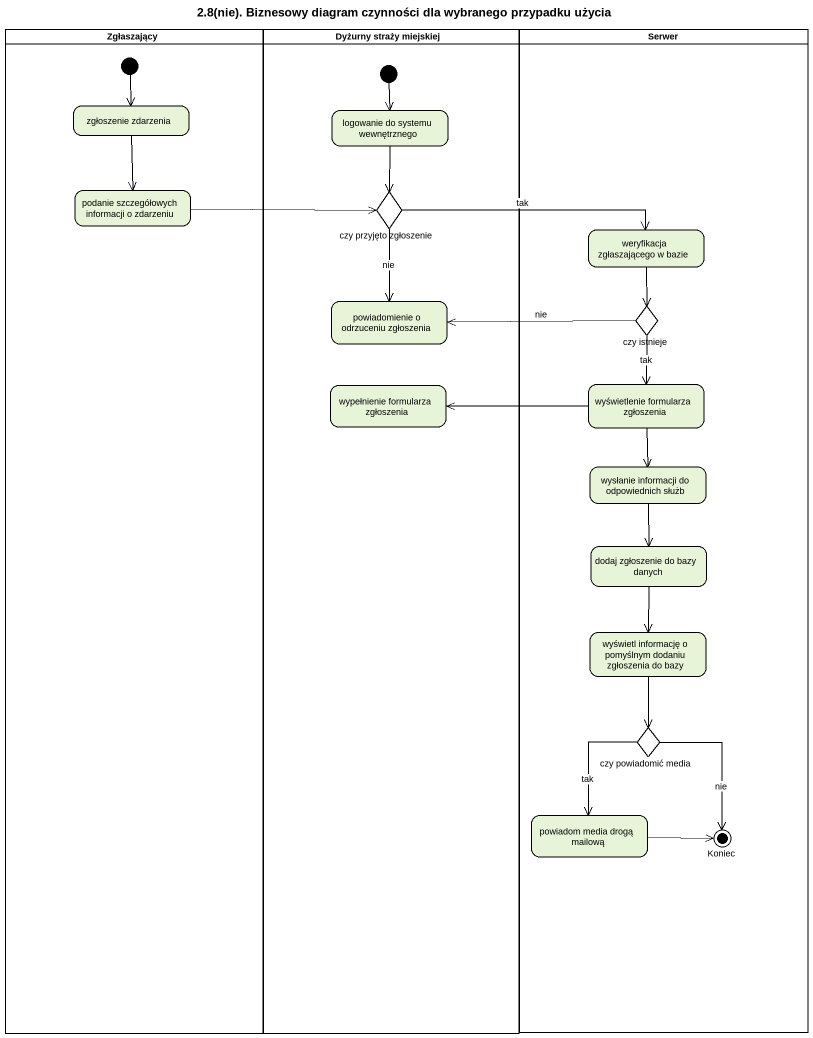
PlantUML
@startuml
title 2.8(nie). Biznesowy diagram czynności dla wybranego przypadku użycia
hide empty description
state Zgłaszający <<partition>> {
  state "zgłoszenie zdarzenia" as zgłoszenie_zdarzenia
  state "podanie szczegółowych informacji o zdarzeniu" as podanie_szczegółowych
  [*] --> zgłoszenie_zdarzenia
}
state "Dyżurny straży miejskiej" as Dyżurny_straży_miejskiej <<partition>> {
  state "logowanie do systemu wewnętrznego" as logowanie_do_systemu
  state "czy przyjęto zgłoszenie" as czy_przyjęto_zgłoszenie <<choice>>
  state "powiadomienie o odrzuceniu zgłoszenia" as powiadomienie_o_odrzuceniu
  state "wypełnienie formularza zgłoszenia" as wypełnienie_formularza
  [*] --> logowanie_do_systemu
}
state Serwer <<partition>> {
  state "weryfikacja zgłaszającego w bazie" as weryfikacja_zgłaszającego_w
  state "czy istnieje" as czy_istnieje <<choice>>
  state "wyświetlenie formularza zgłoszenia" as wyświetlenie_formularza
  state "wysłanie informacji do odpowiednich służb" as wysłanie_informacji_do
  state "dodaj zgłoszenie do bazy danych" as dodaj_zgłoszenie_do_bazy
  state "wyświetl informację o pomyślnym dodaniu zgłoszenia do bazy" as wyświetl_informację_o
  state "czy powiadomić media" as czy_powiadomić_media <<choice>>
  state "powiadom media drogą mailową" as powiadom_media_drogą_mailową
  state Koniec <<end>>
}
zgłoszenie_zdarzenia --> podanie_szczegółowych
logowanie_do_systemu --> czy_przyjęto_zgłoszenie
podanie_szczegółowych -right-> czy_przyjęto_zgłoszenie
czy_przyjęto_zgłoszenie -right-> weryfikacja_zgłaszającego_w : tak
czy_przyjęto_zgłoszenie --> powiadomienie_o_odrzuceniu : nie
weryfikacja_zgłaszającego_w --> czy_istnieje
czy_istnieje -left-> powiadomienie_o_odrzuceniu : nie
czy_istnieje --> wyświetlenie_formularza : tak
wyświetlenie_formularza -left-> wypełnienie_formularza
wyświetlenie_formularza --> wysłanie_informacji_do
wysłanie_informacji_do --> dodaj_zgłoszenie_do_bazy
dodaj_zgłoszenie_do_bazy --> wyświetl_informację_o
wyświetl_informację_o --> czy_powiadomić_media
czy_powiadomić_media --> powiadom_media_drogą_mailową : tak
czy_powiadomić_media --> Koniec : nie
powiadom_media_drogą_mailową -right-> Koniec
@enduml
